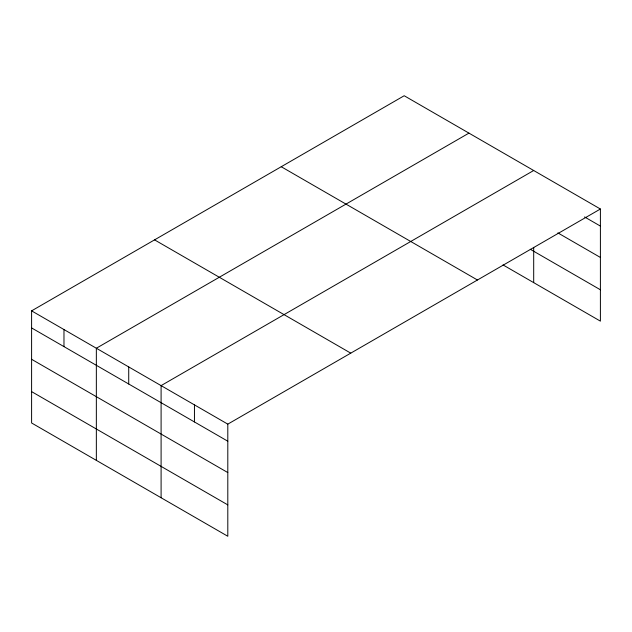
<?xml version="1.0" encoding="UTF-8"?>
<svg xmlns="http://www.w3.org/2000/svg" width="632" height="632" viewBox="0 0 632 632"><rect width="100%" height="100%" fill="white"/><g stroke="black" fill="none" stroke-linecap="round" stroke-linejoin="round"><path stroke-width="0.95" d="M600.4 209.018L227.804 424.135L227.804 536.26L31.6 422.982L31.6 310.857L404.196 95.74L600.4 209.018L600.4 321.143L503.025 264.927M468.944 133.123L96.348 348.24L96.348 460.365M533.692 170.498L161.097 385.615L161.097 497.747M584.561 216.942L600.4 226.09M557.874 232.9L600.4 257.453M530.288 249.292L600.4 289.772M281.24 166.73L477.444 280M154.556 239.868L350.76 353.146M31.6 310.857L227.804 424.135M31.6 327.929L227.804 441.207M31.6 359.3L227.804 472.57M31.6 391.619L227.804 504.889M533.692 247.341L533.692 282.63M194.451 404.875L194.451 421.947M128.723 366.931L128.723 384.003M63.974 329.548L63.974 346.62"/></g></svg>
